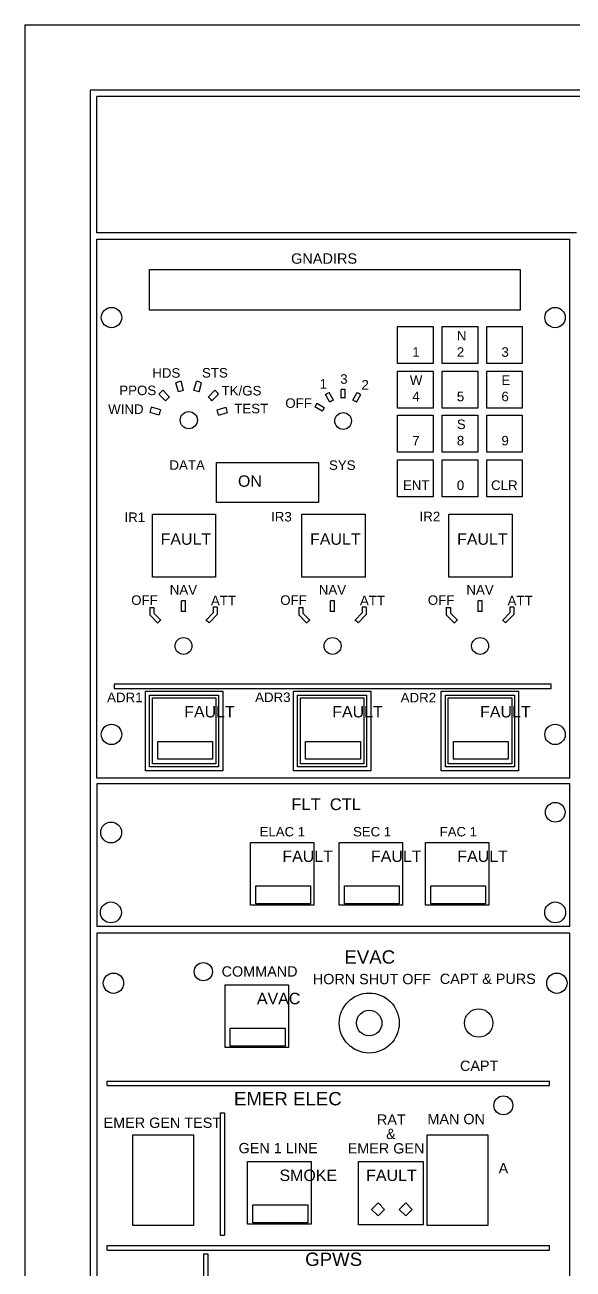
# Model space of a CAD drawing. Extents: x -28 to 311, y -2 to 142.
# Drawn here: x 86.42 to 93.03, y 63.22 to 78.24 of the extents above; entities that cross this region are included whole.
import ezdxf
from ezdxf.enums import TextEntityAlignment as Align

# ---------------------------------------------------------------- set-up
doc = ezdxf.new("R2010")
doc.units = 0
doc.header["$MEASUREMENT"] = 0
doc.layers.get('0').update_dxf_attribs({"linetype": 'CONTINUOUS'})
doc.styles.add('ARIAL', font='arial.ttf', dxfattribs={"height": 3.5})

msp = doc.modelspace()

# ---------------------------------------------------------------- linework, layer by layer
at = {"color": 5, "linetype": 'CONTINUOUS'}
for p, q in [((86.418, 78.243), (86.418, 55.3)), ((86.418, 78.243), (112.521, 78.243)), ((87.206, 77.455), (87.206, 55.788)), ((111.733, 77.455), (87.206, 77.455)), ((87.285, 75.733), (87.285, 77.377)), ((105.87, 77.377), (87.285, 77.377)), ((93.072, 75.733), (87.285, 75.733)), ((87.285, 69.148), (87.285, 75.654)), ((87.285, 75.654), (92.993, 75.654)), ((92.993, 69.148), (92.993, 75.654)), ((87.923, 75.29), (92.394, 75.29)), ((87.923, 74.796), (87.923, 75.29)), ((92.394, 75.29), (92.394, 74.796)), ((92.394, 74.796), (87.923, 74.796)), ((90.915, 74.6), (91.344, 74.6)), ((90.915, 74.153), (90.915, 74.6)), ((91.344, 74.6), (91.344, 74.153)), ((91.453, 74.6), (91.882, 74.6)), ((91.453, 74.153), (91.453, 74.6)), ((91.882, 74.6), (91.882, 74.153)), ((91.991, 74.6), (92.42, 74.6)), ((91.991, 74.153), (91.991, 74.6)), ((92.42, 74.6), (92.42, 74.153)), ((91.344, 74.153), (90.915, 74.153)), ((91.882, 74.153), (91.453, 74.153)), ((92.42, 74.153), (91.991, 74.153)), ((90.915, 74.062), (91.344, 74.062)), ((90.915, 73.616), (90.915, 74.062)), ((91.344, 74.062), (91.344, 73.616)), ((91.453, 74.062), (91.882, 74.062)), ((91.453, 73.616), (91.453, 74.062)), ((91.882, 74.062), (91.882, 73.616)), ((91.991, 74.062), (92.42, 74.062)), ((91.991, 73.616), (91.991, 74.062)), ((92.42, 74.062), (92.42, 73.616)), ((91.344, 73.616), (90.915, 73.616)), ((90.915, 73.529), (91.344, 73.529)), ((90.915, 73.082), (90.915, 73.529)), ((91.344, 73.529), (91.344, 73.082)), ((91.882, 73.616), (91.453, 73.616)), ((91.453, 73.529), (91.882, 73.529)), ((91.453, 73.082), (91.453, 73.529)), ((91.882, 73.529), (91.882, 73.082)), ((92.42, 73.616), (91.991, 73.616)), ((91.991, 73.529), (92.42, 73.529)), ((91.991, 73.082), (91.991, 73.529)), ((92.42, 73.529), (92.42, 73.082)), ((91.344, 73.082), (90.915, 73.082)), ((91.882, 73.082), (91.453, 73.082)), ((92.42, 73.082), (91.991, 73.082)), ((88.73, 72.958), (89.959, 72.958)), ((88.73, 72.474), (88.73, 72.958)), ((89.959, 72.958), (89.959, 72.474)), ((90.915, 72.991), (91.344, 72.991)), ((90.915, 72.545), (90.915, 72.991)), ((91.344, 72.991), (91.344, 72.545)), ((91.453, 72.991), (91.882, 72.991)), ((91.453, 72.545), (91.453, 72.991)), ((91.882, 72.991), (91.882, 72.545)), ((91.991, 72.991), (92.42, 72.991)), ((91.991, 72.545), (91.991, 72.991)), ((92.42, 72.991), (92.42, 72.545)), ((89.959, 72.474), (88.73, 72.474)), ((91.344, 72.545), (90.915, 72.545)), ((91.882, 72.545), (91.453, 72.545)), ((92.42, 72.545), (91.991, 72.545)), ((87.957, 72.333), (88.72, 72.333)), ((87.957, 71.574), (87.957, 72.333)), ((88.72, 72.333), (88.72, 71.574)), ((89.76, 72.333), (90.523, 72.333)), ((89.76, 71.574), (89.76, 72.333)), ((90.523, 72.333), (90.523, 71.574)), ((91.534, 72.333), (92.297, 72.333)), ((91.534, 71.574), (91.534, 72.333)), ((92.297, 72.333), (92.297, 71.574)), ((88.72, 71.574), (87.957, 71.574)), ((90.523, 71.574), (89.76, 71.574)), ((92.297, 71.574), (91.534, 71.574)), ((87.956, 70.115), (88.722, 70.115)), ((87.956, 69.318), (87.956, 70.115)), ((88.722, 70.115), (88.722, 69.318)), ((89.742, 70.115), (90.508, 70.115)), ((89.742, 69.318), (89.742, 70.115)), ((90.508, 70.115), (90.508, 69.318)), ((91.526, 70.115), (92.292, 70.115)), ((91.526, 69.318), (91.526, 70.115)), ((92.292, 70.115), (92.292, 69.318)), ((88.722, 69.318), (87.956, 69.318)), ((90.508, 69.318), (89.742, 69.318)), ((92.292, 69.318), (91.526, 69.318)), ((92.993, 69.148), (87.285, 69.148)), ((87.285, 69.079), (87.285, 67.355)), ((92.994, 69.079), (87.285, 69.079)), ((92.993, 67.355), (92.993, 69.079)), ((89.14, 68.37), (89.905, 68.37)), ((89.14, 67.613), (89.14, 68.37)), ((89.905, 68.37), (89.905, 67.613)), ((90.209, 68.37), (90.975, 68.37)), ((90.209, 67.613), (90.209, 68.37)), ((90.975, 68.37), (90.975, 67.613)), ((91.251, 68.37), (92.017, 68.37)), ((91.251, 67.613), (91.251, 68.37)), ((92.017, 68.37), (92.017, 67.613)), ((89.905, 67.613), (89.14, 67.613)), ((90.975, 67.613), (90.209, 67.613)), ((92.017, 67.613), (91.251, 67.613)), ((92.993, 67.355), (87.285, 67.355)), ((92.993, 67.276), (87.285, 67.276)), ((87.285, 67.276), (87.285, 55.837)), ((92.993, 53.22), (92.993, 67.276)), ((88.833, 66.653), (89.598, 66.653)), ((88.833, 65.896), (88.833, 66.653)), ((89.598, 66.653), (89.598, 65.896)), ((89.598, 65.896), (88.833, 65.896)), ((87.72, 64.841), (88.451, 64.841)), ((87.72, 63.747), (87.72, 64.841)), ((88.451, 64.841), (88.451, 63.747)), ((91.272, 64.841), (92.003, 64.841)), ((91.272, 63.747), (91.272, 64.841)), ((92.003, 64.841), (92.003, 63.747)), ((89.106, 64.517), (89.871, 64.517)), ((89.106, 63.76), (89.106, 64.517)), ((89.871, 64.517), (89.871, 63.76)), ((90.442, 64.517), (91.222, 64.517)), ((90.442, 63.753), (90.442, 64.517)), ((91.222, 64.517), (91.222, 63.753)), ((88.451, 63.747), (87.72, 63.747)), ((89.871, 63.76), (89.106, 63.76)), ((91.222, 63.753), (90.442, 63.753)), ((92.003, 63.747), (91.272, 63.747))]:
    msp.add_line(p, q, dxfattribs=at)
at = {"color": 1, "linetype": 'CONTINUOUS'}
for p, q in [((88.27, 73.811), (88.241, 73.921)), ((88.334, 73.828), (88.304, 73.938)), ((88.458, 73.828), (88.487, 73.938)), ((88.521, 73.811), (88.551, 73.921)), ((88.116, 73.703), (88.036, 73.783)), ((88.163, 73.749), (88.082, 73.83)), ((88.629, 73.749), (88.709, 73.83)), ((88.675, 73.703), (88.755, 73.783)), ((90.098, 73.688), (90.046, 73.778)), ((90.141, 73.712), (90.089, 73.802)), ((90.233, 73.737), (90.233, 73.841)), ((90.283, 73.737), (90.283, 73.841)), ((90.375, 73.712), (90.427, 73.802)), ((90.418, 73.688), (90.47, 73.778)), ((88.054, 73.595), (87.944, 73.625)), ((88.737, 73.595), (88.847, 73.625)), ((90.006, 73.577), (89.916, 73.629)), ((90.031, 73.62), (89.941, 73.672)), ((88.037, 73.532), (87.927, 73.561)), ((88.754, 73.532), (88.864, 73.561)), ((88.308, 71.157), (88.308, 71.289)), ((88.357, 71.157), (88.357, 71.289)), ((90.106, 71.157), (90.106, 71.289)), ((90.155, 71.157), (90.155, 71.289)), ((91.887, 71.157), (91.887, 71.289)), ((91.936, 71.157), (91.936, 71.289)), ((87.924, 71.208), (87.924, 71.12)), ((87.924, 71.208), (87.973, 71.208)), ((88.023, 71.02), (87.924, 71.12)), ((87.973, 71.208), (87.973, 71.14)), ((88.058, 71.054), (87.973, 71.14)), ((88.605, 71.056), (88.689, 71.142)), ((88.64, 71.022), (88.739, 71.122)), ((88.689, 71.21), (88.689, 71.142)), ((88.738, 71.21), (88.689, 71.21)), ((88.738, 71.21), (88.739, 71.122)), ((89.722, 71.208), (89.722, 71.12)), ((89.722, 71.208), (89.771, 71.208)), ((89.821, 71.02), (89.722, 71.12)), ((89.771, 71.208), (89.771, 71.14)), ((89.856, 71.054), (89.771, 71.14)), ((90.403, 71.056), (90.488, 71.142)), ((90.439, 71.022), (90.537, 71.122)), ((90.487, 71.21), (90.488, 71.142)), ((90.537, 71.21), (90.487, 71.21)), ((90.537, 71.21), (90.537, 71.122)), ((91.503, 71.208), (91.503, 71.12)), ((91.503, 71.208), (91.552, 71.208)), ((91.602, 71.02), (91.503, 71.12)), ((91.552, 71.208), (91.552, 71.14)), ((91.637, 71.054), (91.552, 71.14)), ((92.184, 71.056), (92.268, 71.142)), ((92.219, 71.022), (92.318, 71.122)), ((92.268, 71.21), (92.268, 71.142)), ((92.317, 71.21), (92.268, 71.21)), ((92.317, 71.21), (92.318, 71.122)), ((92.769, 70.281), (87.494, 70.281)), ((87.494, 70.281), (87.494, 70.228)), ((87.494, 70.228), (92.769, 70.228)), ((87.873, 70.199), (88.805, 70.199)), ((87.873, 69.235), (87.873, 70.199)), ((88.805, 70.199), (88.805, 69.235)), ((89.659, 70.199), (90.591, 70.199)), ((89.659, 69.235), (89.659, 70.199)), ((90.591, 70.199), (90.591, 69.235)), ((91.443, 70.199), (92.375, 70.199)), ((91.443, 69.235), (91.443, 70.199)), ((92.375, 70.199), (92.375, 69.235)), ((92.769, 70.228), (92.769, 70.281)), ((87.922, 70.149), (88.756, 70.149)), ((87.922, 69.284), (87.922, 70.149)), ((88.756, 70.149), (88.756, 69.284)), ((89.708, 70.149), (90.542, 70.149)), ((89.708, 69.284), (89.708, 70.149)), ((90.542, 70.149), (90.542, 69.284)), ((91.492, 70.149), (92.326, 70.149)), ((91.492, 69.284), (91.492, 70.149)), ((92.326, 70.149), (92.326, 69.284)), ((88.021, 69.591), (88.681, 69.591)), ((88.021, 69.375), (88.021, 69.591)), ((88.681, 69.591), (88.681, 69.375)), ((89.806, 69.591), (90.467, 69.591)), ((89.806, 69.375), (89.806, 69.591)), ((90.467, 69.591), (90.467, 69.375)), ((91.591, 69.591), (92.251, 69.591)), ((91.591, 69.375), (91.591, 69.591)), ((92.251, 69.591), (92.251, 69.375)), ((88.756, 69.284), (87.922, 69.284)), ((88.681, 69.375), (88.021, 69.375)), ((90.542, 69.284), (89.708, 69.284)), ((90.467, 69.375), (89.806, 69.375)), ((92.326, 69.284), (91.492, 69.284)), ((92.251, 69.375), (91.591, 69.375)), ((88.805, 69.235), (87.873, 69.235)), ((90.591, 69.235), (89.659, 69.235)), ((92.375, 69.235), (91.443, 69.235)), ((89.204, 67.846), (89.865, 67.846)), ((89.204, 67.63), (89.204, 67.846)), ((89.865, 67.846), (89.865, 67.63)), ((90.273, 67.846), (90.934, 67.846)), ((90.273, 67.63), (90.273, 67.846)), ((90.934, 67.846), (90.934, 67.63)), ((91.316, 67.846), (91.976, 67.846)), ((91.316, 67.63), (91.316, 67.846)), ((91.976, 67.846), (91.976, 67.63)), ((89.865, 67.63), (89.204, 67.63)), ((90.934, 67.63), (90.273, 67.63)), ((91.976, 67.63), (91.316, 67.63)), ((88.897, 66.128), (89.558, 66.128)), ((88.897, 65.912), (88.897, 66.128)), ((89.558, 66.128), (89.558, 65.912)), ((89.558, 65.912), (88.897, 65.912)), ((87.411, 65.486), (92.748, 65.486)), ((87.411, 65.434), (87.411, 65.486)), ((87.411, 65.434), (92.748, 65.434)), ((92.748, 65.434), (92.748, 65.486)), ((88.774, 65.107), (88.774, 63.627)), ((88.774, 65.107), (88.826, 65.107)), ((88.826, 65.107), (88.826, 63.627)), ((90.68, 64.017), (90.601, 63.938)), ((90.68, 64.017), (90.758, 63.938)), ((91.013, 64.017), (90.935, 63.938)), ((91.013, 64.017), (91.092, 63.938)), ((89.17, 63.993), (89.831, 63.993)), ((89.17, 63.776), (89.17, 63.993)), ((89.831, 63.993), (89.831, 63.776)), ((90.601, 63.938), (90.68, 63.86)), ((90.758, 63.938), (90.68, 63.86)), ((90.935, 63.938), (91.013, 63.86)), ((91.092, 63.938), (91.013, 63.86)), ((89.831, 63.776), (89.17, 63.776)), ((88.774, 63.627), (88.826, 63.627)), ((87.411, 63.502), (92.748, 63.502)), ((87.411, 63.449), (87.411, 63.502)), ((87.411, 63.449), (92.748, 63.449)), ((92.748, 63.449), (92.748, 63.502)), ((88.574, 63.403), (88.574, 61.919)), ((88.574, 63.403), (88.626, 63.403)), ((88.626, 63.403), (88.626, 61.919))]:
    msp.add_line(p, q, dxfattribs=at)
at = {"color": 7, "linetype": 'CONTINUOUS'}
for centre, radius in [((87.463, 74.709), 0.123), ((92.815, 74.709), 0.123), ((87.463, 69.675), 0.123), ((92.815, 69.675), 0.123), ((92.817, 68.735), 0.119), ((87.459, 68.491), 0.126), ((87.456, 67.526), 0.126), ((92.817, 67.526), 0.126), ((88.572, 66.81), 0.11), ((87.487, 66.671), 0.123), ((92.837, 66.671), 0.123), ((91.894, 66.19), 0.171), ((92.191, 65.196), 0.114)]:
    msp.add_circle(centre, radius, dxfattribs=at)
at = {"color": 1, "linetype": 'CONTINUOUS'}
for centre, radius in [((88.396, 73.47), 0.104), ((90.258, 73.46), 0.101), ((90.573, 66.19), 0.362)]:
    msp.add_circle(centre, radius, dxfattribs=at)
at = {"color": 5, "linetype": 'CONTINUOUS'}
for centre, radius in [((88.332, 70.743), 0.102), ((90.131, 70.743), 0.102), ((91.911, 70.743), 0.102), ((90.573, 66.19), 0.154)]:
    msp.add_circle(centre, radius, dxfattribs=at)
at = {"color": 1, "linetype": 'CONTINUOUS'}
for centre, radius, start, end in [((88.396, 73.47), 0.477, 101.0554, 108.9446), ((88.396, 73.47), 0.477, 71.0554, 78.9446), ((88.396, 73.47), 0.477, 131.0554, 138.9446), ((88.396, 73.47), 0.364, 99.826, 110.174), ((88.396, 73.47), 0.364, 69.826, 80.174), ((88.396, 73.47), 0.477, 41.0554, 48.9446), ((90.258, 73.46), 0.381, 116.2987, 123.7013), ((90.258, 73.46), 0.381, 86.2987, 93.7013), ((90.258, 73.46), 0.381, 56.2987, 63.7013), ((88.396, 73.47), 0.477, 161.0554, 168.9446), ((88.396, 73.47), 0.364, 129.826, 140.174), ((88.396, 73.47), 0.364, 39.826, 50.174), ((88.396, 73.47), 0.477, 11.0554, 18.9446), ((90.258, 73.46), 0.381, 146.2987, 153.7013), ((90.258, 73.46), 0.278, 144.9162, 155.0838), ((90.258, 73.46), 0.278, 114.9162, 125.0838), ((90.258, 73.46), 0.278, 84.9162, 95.0838), ((90.258, 73.46), 0.278, 54.9162, 65.0838), ((88.396, 73.47), 0.364, 159.826, 170.174), ((88.396, 73.47), 0.364, 9.826, 20.174), ((88.332, 70.743), 0.547, 87.4229, 92.5771), ((90.131, 70.743), 0.547, 87.4229, 92.5771), ((91.911, 70.743), 0.547, 87.4229, 92.5771), ((88.332, 70.743), 0.416, 86.6053, 93.3947), ((90.131, 70.743), 0.416, 86.6053, 93.3947), ((91.911, 70.743), 0.416, 86.6053, 93.3947), ((88.332, 70.743), 0.416, 131.3658, 138.1552), ((88.332, 70.743), 0.416, 42.1651, 48.9544), ((90.131, 70.743), 0.416, 131.3658, 138.1552), ((90.131, 70.743), 0.416, 42.1651, 48.9544), ((91.911, 70.743), 0.416, 131.3658, 138.1552), ((91.911, 70.743), 0.416, 42.1651, 48.9544)]:
    msp.add_arc(centre, radius, start, end, dxfattribs=at)

# ---------------------------------------------------------------- texts
at = {"color": 1, "style": 'ARIAL'}
for s, height, p in [('GNADIRS', 0.1252, (89.63, 75.484)), ('N', 0.115, (91.63, 74.547)), ('1', 0.115, (91.092, 74.35)), ('2', 0.115, (91.63, 74.35)), ('3', 0.115, (92.168, 74.35)), ('HDS', 0.1149, (87.955, 74.097)), ('STS', 0.1149, (88.555, 74.099)), ('1', 0.115, (89.974, 73.966)), ('3', 0.115, (90.223, 74.024)), ('2', 0.115, (90.479, 73.954)), ('W', 0.115, (91.063, 74.01)), ('E', 0.115, (92.168, 74.01)), ('PPOS', 0.1149, (87.557, 73.887)), ('TK/GS', 0.1149, (88.791, 73.883)), ('4', 0.115, (91.092, 73.813)), ('5', 0.115, (91.63, 73.813)), ('6', 0.115, (92.168, 73.813)), ('WIND', 0.1149, (87.423, 73.66)), ('TEST', 0.1149, (88.944, 73.667)), ('OFF', 0.1149, (89.56, 73.733)), ('S', 0.115, (91.63, 73.477)), ('7', 0.115, (91.092, 73.28)), ('8', 0.115, (91.63, 73.28)), ('9', 0.115, (92.168, 73.28)), ('DATA', 0.1149, (88.162, 72.985)), ('SYS', 0.1149, (90.087, 72.984)), ('ENT', 0.1149, (90.979, 72.742)), ('0', 0.115, (91.63, 72.742)), ('CLR', 0.1149, (92.043, 72.742)), ('IR1', 0.1149, (87.62, 72.355)), ('IR3', 0.1149, (89.389, 72.361)), ('IR2', 0.1149, (91.18, 72.364)), ('NAV', 0.1149, (88.166, 71.479)), ('NAV', 0.1149, (89.964, 71.479)), ('NAV', 0.1149, (91.745, 71.479)), ('OFF', 0.1149, (87.701, 71.354)), ('ATT', 0.1149, (88.663, 71.349)), ('OFF', 0.1149, (89.499, 71.354)), ('ATT', 0.1149, (90.461, 71.349)), ('OFF', 0.1149, (91.28, 71.354)), ('ATT', 0.1149, (92.242, 71.349)), ('ADR1', 0.1149, (87.41, 70.179)), ('ADR3', 0.1149, (89.196, 70.181)), ('ADR2', 0.1149, (90.952, 70.177)), ('FLT  CTL', 0.1423, (89.634, 68.903)), ('ELAC 1', 0.1138, (89.251, 68.557)), ('SEC 1', 0.1138, (90.378, 68.557)), ('FAC 1', 0.1138, (91.423, 68.557)), ('EVAC', 0.1611, (90.273, 67.068)), ('COMMAND', 0.1243, (88.792, 66.875)), ('HORN SHUT OFF', 0.12427, (89.892, 66.783)), ('CAPT & PURS', 0.12427, (91.425, 66.786)), ('CAPT', 0.1243, (91.668, 65.736)), ('RAT', 0.1243, (90.666, 65.087)), ('MAN ON', 0.1243, (91.275, 65.093)), ('EMER GEN TEST', 0.12427, (87.368, 65.048)), ('&', 0.124, (90.777, 64.913)), ('GEN 1 LINE', 0.1243, (88.997, 64.742)), ('EMER GEN', 0.1243, (90.313, 64.739)), ('GPWS', 0.1611, (89.8, 63.418))]:
    msp.add_text(s, height=height, dxfattribs=at).set_placement(p, align=Align.TOP_LEFT)
msp.add_text('FAULT', height=0.1378, dxfattribs=at).set_placement((90.841, 64.42), align=Align.TOP_CENTER)
at = {"color": 1, "attachment_point": 1, "style": 'ARIAL'}
for s, insert, char_height in [('ON  \\p\\pBAT', (88.989, 72.803, 0.039), 0.1378), ('FAULT\\p\\pALING', (88.056, 72.103, 0.039), 0.1378), ('FAULT\\p\\pALING', (89.859, 72.103, 0.039), 0.1378), ('FAULT\\p\\pALING', (91.633, 72.103, 0.039), 0.1378), ('FAULT\\p\\p\\p\\pOFF', (88.341, 70.018, 0.039), 0.1378), ('FAULT\\p\\p\\p\\pOFF', (90.127, 70.018, 0.039), 0.1378), ('FAULT\\p\\p\\p\\pOFF', (91.911, 70.018, 0.039), 0.1378), ('FAULT\\p\\p\\p\\pOFF', (89.525, 68.273, 0.039), 0.1378), ('FAULT\\p\\p\\p\\pOFF', (90.594, 68.273, 0.039), 0.1378), ('FAULT\\p\\p\\p\\pOFF', (91.636, 68.273, 0.039), 0.1378), ('AVAC\\p\\p\\p\\pON', (89.218, 66.555, 0.039), 0.1378), ('EMER ELEC \\p\\pPWR', (88.941, 65.357, 0.039), 0.16109), ('A\\p\\pU\\p\\pT\\p\\pO', (92.134, 64.499, 0.039), 0.12427), ('SMOKE\\p\\p\\p\\pOFF', (89.49, 64.42, 0.039), 0.1378)]:
    msp.add_mtext(s, dxfattribs=dict(at, insert=insert, char_height=char_height))

doc.saveas('drawing.dxf')
